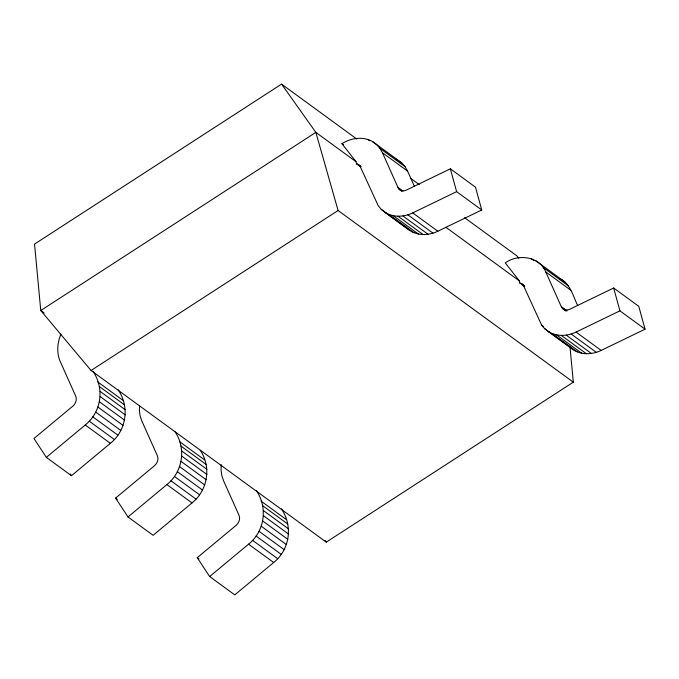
<?xml version="1.0" encoding="UTF-8"?>
<svg xmlns="http://www.w3.org/2000/svg" width="679" height="679" viewBox="0 0 679 679"><rect width="100%" height="100%" fill="white"/><g stroke="black" fill="none" stroke-linecap="round" stroke-linejoin="round"><path stroke-width="1.02" d="M139.526 405.949L139.399 410.651L140.18 416.049L141.86 421.048L157.392 455.77C158.861 459.25 157.307 463.375 154.506 465.709L115.608 498.08L128 516.957L153.123 535.298L192.021 502.918C207.732 490.501 211.602 466.855 200.203 450.211M221.21 464.597L221.057 470.241L221.829 475.648L223.51 480.639L239.042 515.361C240.519 518.841 238.957 522.966 236.156 525.3L197.258 557.671L209.65 576.547L234.773 594.889L273.679 562.509C289.882 549.583 293.116 525.936 281.429 508.834M60.949 334.076C57.291 342.683 56.459 352.732 60.202 361.457L75.734 396.18C77.211 399.651 75.649 403.784 72.848 406.118L33.95 438.49L46.342 457.366L85.248 424.986C101.451 412.06 104.685 388.413 92.998 371.311M46.342 457.366L71.465 475.699L110.371 443.328C126.574 430.401 129.808 406.746 118.121 389.653M128 516.957L166.898 484.585C182.609 472.16 186.479 448.522 175.08 431.869M209.65 576.547L248.556 544.176C264.759 531.25 267.993 507.595 256.306 490.501M356.823 139.051L281.556 84.111L34.536 244.092L40.757 310.524L91.071 370.479L326.293 542.148L573.314 382.167L569.953 346.315M91.071 370.479L338.091 210.498L573.314 382.167M360.642 166.839L356.45 163.783L356.042 161.712L341.944 143.676C350.95 137.947 363.044 136.114 372.593 141.605L401.722 162.901L405.04 166.652L407.578 171.091L414.479 186.521M356.45 163.783L358.41 164.59L360.447 167.009L378.279 205.83L381.242 209.361L384.798 212.23L409.921 230.571C418.239 235.986 429.153 235.477 437.862 231.233L481.742 209.989L475.47 187.149L450.347 168.816L406.466 190.052C403.538 191.648 399.32 190.723 397.987 187.48L382.455 152.758L379.917 148.319L376.599 144.559L372.593 141.605M384.798 212.23C393.116 217.653 404.03 217.136 412.73 212.9L456.619 191.656L481.742 209.989M519.758 282.965L521.718 283.771L523.755 286.19L541.587 325.02L544.55 328.551L548.106 331.42L573.229 349.753C581.547 355.168 592.461 354.659 601.17 350.415L645.05 329.179L638.778 306.339L613.655 287.998L569.774 309.242C566.846 310.838 562.628 309.904 561.295 306.662L545.763 271.94C539.27 256.246 518.145 253.64 505.252 262.858L519.35 280.894L519.758 282.965L524.782 286.631M548.106 331.42C556.424 336.835 567.338 336.326 576.038 332.082L619.927 310.846L645.05 329.179M395.899 159.115L401.722 162.901M559.207 278.297C570.224 283.007 572.957 296.044 577.787 305.711M535.901 260.787L565.03 282.082M368.035 139.543L369.707 140.765M531.343 258.724L533.855 260.558M379.917 148.319L405.04 166.652M543.225 267.501L568.348 285.834M382.455 152.758L407.578 171.091M545.763 271.94L570.886 290.281M410.71 178.373L419.266 184.62M464.597 217.704L516.778 255.779L518.815 258.215M341.944 143.676L343.616 144.899M397.987 187.48L403.012 191.147M561.295 306.662L567.152 310.94M398.514 188.423L401.866 190.867M561.822 307.604L566.006 310.668M399.201 189.237L401.713 191.071L400.016 189.899M562.509 308.427L565.938 310.804M563.324 309.089L565.836 310.923M356.042 161.712L315.845 132.371L281.556 84.111M445.993 227.355L519.35 280.894M358.41 164.59L360.905 166.474M521.718 283.771L524.213 285.655M357.477 164.089L360.829 166.533M520.785 283.279L524.137 285.723M412.73 212.9L437.862 231.233M576.038 332.082L601.17 350.415M407.875 214.827L432.998 233.16M571.183 334.009L596.306 352.342M402.936 215.956L428.059 234.289M566.244 335.137L591.367 353.47M398.03 216.253L423.161 234.594M561.338 335.443L586.469 353.776M393.294 215.727L418.425 234.06M556.61 334.908L581.733 353.25M541.587 325.02L543.259 326.243M388.846 214.369L413.969 232.71M552.154 333.559L577.277 351.892M381.242 209.361L409.921 230.571M544.55 328.551L569.673 346.884M44.186 313.027L40.757 310.524L315.845 132.371L338.091 210.498M97.742 381.921L122.865 400.262M179.4 441.52L204.523 459.853M261.05 501.11L286.173 519.443M99.321 386.495L124.444 404.828M180.979 446.086L206.102 464.419M262.629 505.677L287.752 524.018M100.136 391.418L125.267 409.751M181.794 451.009L206.917 469.342M263.444 510.6L288.575 528.933M100.169 396.57L125.301 414.903M181.828 456.161L206.951 474.494M263.477 515.751L288.609 534.084M99.423 401.815L124.546 420.148M181.081 461.406L206.204 479.739M262.731 520.997L287.854 539.338M97.912 407.027L123.035 425.368M179.562 466.617L204.693 484.959M261.22 526.217L286.343 544.55M95.671 412.077L120.794 430.41M177.329 471.667L202.452 490M258.979 531.258L284.102 549.6M92.76 416.83L117.891 435.163M174.418 476.42L199.541 494.762M256.068 536.011L281.199 554.353M89.255 421.175L114.386 439.508M170.913 480.766L196.036 499.099M252.571 540.357L277.694 558.69M85.248 424.986L110.371 443.328M166.898 484.585L192.021 502.918M248.556 544.176L273.679 562.509M115.608 498.08L117.28 499.303M197.258 557.671L198.93 558.893M570.385 347.461L573.229 349.753M405.176 226.285L406.365 227.703M325.071 540.425L326.293 542.148M70.344 473.984L71.465 475.699M613.655 287.998L619.927 310.846M450.347 168.816L456.619 191.656"/></g></svg>
